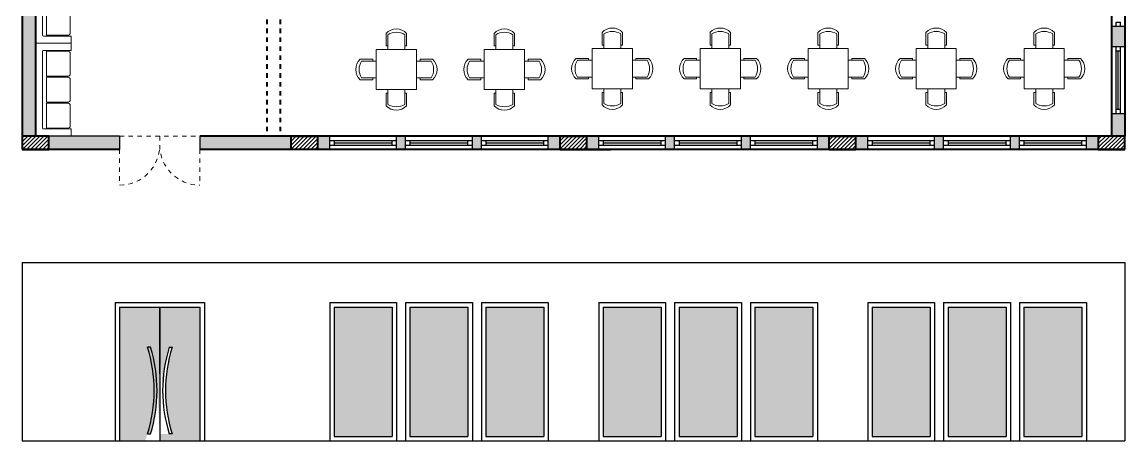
# Model space of a CAD drawing. Header units: millimetres. Extents: x 114 to 1075, y 58 to 426.
# Drawn here: x 1049.42 to 1074.14, y 179.86 to 189.24 of the extents above; entities that cross this region are included whole.
import ezdxf

# ---------------------------------------------------------------- set-up
doc = ezdxf.new("R2010")
doc.units = ezdxf.units.MM
doc.linetypes.add('HIDDEN', pattern=[0.375, 0.25, -0.125])
doc.linetypes.add('HIDDEN2', pattern=[0.1875, 0.125, -0.0625])
for name, color, linetype, lineweight in [('ARREDI attrezzature - furniture', 175, 'Continuous', 9), ('MURATURA sezioni - section wall', 7, 'Continuous', 40), ('PROIEZIONI finissime - fine lines', 251, 'Continuous', 9)]:
    doc.layers.add(name, color=color, linetype=linetype, lineweight=lineweight)
for name, color, linetype in [('infissi', 7, 'Continuous'), ('pilastri', 1, 'Continuous'), ('PROGETTO', 7, 'Continuous')]:
    doc.layers.add(name, color=color, linetype=linetype)
pattern_1 = [(45, (-311.07975, 145.974316), (-0.0449012806, 0.0449012806), [])]

# ---------------------------------------------------------------- blocks, each defined once
blk = doc.blocks.new('sedia 8762')
for p, q in [((44.626, 92.6), (44.346, 92.6)), ((44.706, 92.56), (44.376, 92.56)), ((44.626, 92.56), (44.626, 92.6)), ((44.706, 92.56), (44.706, 92.18)), ((44.626, 92.14), (44.346, 92.14)), ((44.706, 92.18), (44.376, 92.18)), ((44.626, 92.18), (44.626, 92.14))]:
    blk.add_line(p, q)
for centre, radius, start, end in [((44.56, 92.37), 0.315, 133.0029, 226.9971), ((44.677, 92.37), 0.356, 147.7113, 212.2887)]:
    blk.add_arc(centre, radius, start, end)
blk = doc.blocks.new('A$C7B835C6D')
for p, q in [((-7178.6, 2100), (-7177.9, 1367.7)), ((-7228.6, 1879.9), (-7244.7, 1879.9)), ((-7126, 1879.9), (-7110, 1879.9)), ((-7244.7, 1405.7), (-7228.6, 1405.7)), ((-7110, 1405.7), (-7126, 1405.7))]:
    blk.add_line(p, q)
for centre, radius, start, end in [((-7991.2, 1642.8), 783.2, 342.37945, 17.62055), ((-7991.2, 1642.8), 798.5, 342.72771, 17.27229), ((-6363.5, 1642.8), 798.5, 162.72771, 197.27229), ((-6363.5, 1642.8), 783.2, 162.37945, 197.62055)]:
    blk.add_arc(centre, radius, start, end)

msp = doc.modelspace()

# ---------------------------------------------------------------- hatches: boundary and pattern name
at = {"layer": 'pilastri', "true_color": 0x636466, "transparency": 33554687}
h = msp.add_hatch(color=251, dxfattribs=at)
h.dxf.hatch_style = 1
h.paths.add_polyline_path([(1049.723, 190.849), (1049.723, 193.099), (1049.423, 193.099), (1049.423, 186.689), (1049.723, 186.689), (1049.723, 188.769)])
h.paths.add_polyline_path([(1051.609, 186.689), (1050.023, 186.689), (1050.023, 186.389), (1051.609, 186.389)])
h.paths.add_polyline_path([(1055.453, 186.689), (1053.409, 186.689), (1053.409, 186.389), (1055.453, 186.389)])
h.paths.add_polyline_path([(1056.318, 186.689), (1056.053, 186.689), (1056.053, 186.389), (1056.318, 186.389)])
h.paths.add_polyline_path([(1058.018, 186.689), (1057.818, 186.689), (1057.818, 186.389), (1058.018, 186.389)])
h.paths.add_polyline_path([(1059.718, 186.689), (1059.518, 186.689), (1059.518, 186.389), (1059.718, 186.389)])
h.paths.add_polyline_path([(1061.483, 186.689), (1061.218, 186.689), (1061.218, 186.389), (1061.483, 186.389)])
h.paths.add_polyline_path([(1062.348, 186.689), (1062.083, 186.689), (1062.083, 186.389), (1062.348, 186.389)])
h.paths.add_polyline_path([(1064.048, 186.689), (1063.848, 186.689), (1063.848, 186.389), (1064.048, 186.389)])
h.paths.add_polyline_path([(1065.748, 186.689), (1065.548, 186.689), (1065.548, 186.389), (1065.748, 186.389)])
h.paths.add_polyline_path([(1067.512, 186.689), (1067.248, 186.689), (1067.248, 186.389), (1067.512, 186.389)])
h.paths.add_polyline_path([(1068.377, 186.689), (1068.112, 186.689), (1068.112, 186.389), (1068.377, 186.389)])
h.paths.add_polyline_path([(1070.077, 186.689), (1069.877, 186.689), (1069.877, 186.389), (1070.077, 186.389)])
h.paths.add_polyline_path([(1071.777, 186.689), (1071.577, 186.689), (1071.577, 186.389), (1071.777, 186.389)])
h.paths.add_polyline_path([(1073.542, 186.689), (1073.277, 186.689), (1073.277, 186.389), (1073.542, 186.389)])
h.paths.add_polyline_path([(1074.142, 187.189), (1073.842, 187.189), (1073.842, 186.689), (1074.142, 186.689)])
h.paths.add_polyline_path([(1074.142, 189.144), (1073.842, 189.144), (1073.842, 188.689), (1074.142, 188.689)])
h.paths.add_polyline_path([(1074.142, 191.099), (1073.842, 191.099), (1073.842, 190.644), (1074.142, 190.644)])
h.paths.add_polyline_path([(1074.142, 198.7), (1073.842, 198.7), (1073.842, 198.374), (1071.633, 198.374), (1071.633, 199.446), (1071.606, 199.446), (1071.606, 199.084), (1071.556, 199.084), (1071.556, 199.446), (1071.533, 199.446), (1071.533, 198.375), (1068.142, 198.375), (1068.142, 199.674), (1067.942, 199.674), (1067.942, 198.375), (1062.222, 198.375), (1062.106, 198.375), (1062.106, 198.275), (1067.938, 198.275), (1067.938, 196.275), (1068.166, 196.275), (1068.166, 196.375), (1068.038, 196.375), (1068.038, 198.275), (1069.967, 198.275), (1069.967, 196.803), (1069.967, 196.375), (1069.016, 196.375), (1069.016, 196.275), (1069.967, 196.275), (1069.967, 195.459), (1070.127, 195.459), (1070.127, 195.559), (1070.067, 195.559), (1070.067, 196.925), (1070.184, 196.925), (1070.184, 197.025), (1070.067, 197.025), (1070.067, 198.275), (1070.937, 198.275), (1070.937, 197.025), (1070.784, 197.025), (1070.784, 196.925), (1071.037, 196.925), (1071.135, 196.925), (1071.135, 197.025), (1071.037, 197.025), (1071.037, 198.275), (1071.902, 198.275), (1071.902, 197.025), (1071.735, 197.025), (1071.735, 196.925), (1071.902, 196.925), (1071.902, 195.559), (1070.727, 195.559), (1070.727, 195.459), (1072.007, 195.459), (1072.063, 195.459), (1072.063, 195.559), (1072.002, 195.559), (1072.002, 196.925), (1072.119, 196.925), (1072.119, 197.025), (1072.002, 197.025), (1072.002, 198.275), (1072.872, 198.275), (1072.872, 197.025), (1072.719, 197.025), (1072.719, 196.925), (1072.972, 196.925), (1073.071, 196.925), (1073.071, 197.025), (1072.972, 197.025), (1072.972, 198.275), (1073.842, 198.275), (1073.842, 197.025), (1073.671, 197.025), (1073.671, 196.925), (1073.842, 196.925), (1073.842, 196.375), (1073.842, 195.559), (1072.663, 195.559), (1072.663, 195.459), (1073.842, 195.459), (1073.842, 194.459), (1067.543, 194.459), (1067.543, 194.359), (1073.842, 194.359), (1073.842, 193.699), (1074.142, 193.699)])
h.paths.add_polyline_path([(1074.142, 193.099), (1073.842, 193.099), (1073.842, 192.599), (1074.142, 192.599)])
h.paths.add_polyline_path([(1074.142, 200.766), (1073.842, 200.766), (1073.842, 200.424), (1071.633, 200.424), (1071.633, 201.624), (1073.842, 201.624), (1073.842, 201.466), (1074.142, 201.466), (1074.142, 202.05), (1073.842, 202.05), (1073.842, 201.724), (1071.633, 201.724), (1071.633, 202.796), (1071.606, 202.796), (1071.606, 202.434), (1071.556, 202.434), (1071.556, 202.796), (1071.533, 202.796), (1071.533, 201.724), (1068.992, 201.724), (1068.992, 201.699), (1069.384, 201.699), (1069.384, 201.649), (1068.992, 201.649), (1068.992, 201.624), (1071.533, 201.624), (1071.533, 200.424), (1068.992, 200.424), (1068.992, 200.399), (1069.384, 200.399), (1069.384, 200.349), (1068.992, 200.349), (1068.992, 200.324), (1071.533, 200.324), (1071.533, 200.246), (1071.633, 200.246), (1071.633, 200.324), (1072.492, 200.324), (1072.492, 200.254), (1072.592, 200.254), (1072.592, 200.324), (1073.842, 200.324), (1073.842, 200.274), (1074.142, 200.274)])
h.paths.add_polyline_path([(1074.142, 199.674), (1073.842, 199.674), (1073.842, 199.454), (1072.592, 199.454), (1072.592, 199.654), (1072.492, 199.654), (1072.492, 199.354), (1073.842, 199.354), (1073.842, 199.3), (1074.142, 199.3)], flags=17)
h.paths.add_polyline_path([(1068.142, 200.513), (1067.942, 200.513), (1067.942, 200.274), (1068.142, 200.274), (1068.142, 200.324), (1068.192, 200.324), (1068.192, 200.424), (1068.142, 200.424)])
at = {"layer": 'pilastri', "true_color": 0xadddf7, "transparency": 33554559}
h = msp.add_hatch(color=141, dxfattribs=at)
h.dxf.hatch_style = 1
h.paths.add_polyline_path([(1052.507, 182.859), (1051.609, 182.859), (1051.609, 179.859), (1052.182, 179.859, 0.168166), (1052.236, 181.958), (1052.508, 181.958)])
h.paths.add_polyline_path([(1052.575, 180.983, -0.075755), (1052.722, 181.958), (1052.788, 181.958, 0.154992), (1052.788, 180.015), (1052.51, 180.015), (1052.449, 180.989, -0.075755), (1052.302, 180.015), (1052.236, 180.015, 0.154992), (1052.236, 181.958), (1052.508, 181.958)], flags=17)
h.paths.add_polyline_path([(1053.409, 182.859), (1052.51, 182.859), (1052.51, 179.859), (1053.409, 179.859)])
h.paths.add_polyline_path([(1056.418, 179.959), (1057.718, 179.959), (1057.718, 182.859), (1056.418, 182.859)])
h.paths.add_polyline_path([(1059.418, 182.859), (1058.118, 182.859), (1058.118, 179.959), (1059.418, 179.959)])
h.paths.add_polyline_path([(1061.118, 182.859), (1059.818, 182.859), (1059.818, 179.959), (1061.118, 179.959)])
h.paths.add_polyline_path([(1062.448, 179.959), (1063.748, 179.959), (1063.748, 182.859), (1062.448, 182.859)])
h.paths.add_polyline_path([(1065.448, 182.859), (1064.148, 182.859), (1064.148, 179.959), (1065.448, 179.959)])
h.paths.add_polyline_path([(1065.848, 182.859), (1065.848, 179.959), (1067.148, 179.959), (1067.148, 182.859)])
h.paths.add_polyline_path([(1069.777, 182.859), (1068.477, 182.859), (1068.477, 179.959), (1069.777, 179.959)])
h.paths.add_polyline_path([(1071.477, 182.859), (1070.177, 182.859), (1070.177, 179.959), (1071.477, 179.959)])
h.paths.add_polyline_path([(1071.877, 179.959), (1073.177, 179.959), (1073.177, 182.859), (1071.877, 182.859)])
at = {"layer": 'PROGETTO', "transparency": 33554687}
h = msp.add_hatch(dxfattribs=at)
h.set_pattern_fill('ANSI31', color=1, scale=0.02)
h.set_pattern_definition(pattern_1)
h.paths.add_polyline_path([(1056.053, 186.689), (1055.453, 186.689), (1055.453, 186.389), (1056.053, 186.389)])
h.paths.add_polyline_path([(1062.083, 186.689), (1061.483, 186.689), (1061.483, 186.389), (1062.083, 186.389)])
h.paths.add_polyline_path([(1068.112, 186.689), (1067.512, 186.689), (1067.512, 186.389), (1068.112, 186.389)])
h.paths.add_polyline_path([(1074.142, 186.689), (1073.542, 186.689), (1073.542, 186.389), (1074.142, 186.389)])
h.paths.add_polyline_path([(1068.263, 193.399), (1067.963, 193.399), (1067.963, 192.799), (1068.263, 192.799)])
h.paths.add_polyline_path([(1062.323, 193.399), (1062.023, 193.399), (1062.023, 192.799), (1062.323, 192.799)])
h.paths.add_polyline_path([(1056.023, 193.392), (1055.723, 193.392), (1055.723, 192.799), (1056.023, 192.799)])
h.paths.add_polyline_path([(1074.142, 193.699), (1073.842, 193.699), (1073.842, 193.099), (1074.142, 193.099)])
h.paths.add_polyline_path([(1049.723, 193.699), (1049.423, 193.699), (1049.423, 193.099), (1049.723, 193.099)])
h.paths.add_polyline_path([(1049.724, 200.304), (1049.424, 200.304), (1049.424, 199.704), (1049.724, 199.704)])
h.paths.add_polyline_path([(1050.023, 206.574), (1049.423, 206.574), (1049.423, 206.274), (1050.023, 206.274)])
h.paths.add_polyline_path([(1056.053, 206.574), (1055.453, 206.574), (1055.453, 206.274), (1056.053, 206.274)])
h.paths.add_polyline_path([(1062.083, 206.574), (1061.483, 206.574), (1061.483, 206.274), (1062.083, 206.274)])
h.paths.add_polyline_path([(1068.112, 206.574), (1067.512, 206.574), (1067.512, 206.274), (1068.112, 206.274)])
h.paths.add_polyline_path([(1074.142, 206.574), (1073.542, 206.574), (1073.542, 206.274), (1074.142, 206.274)])
h.paths.add_polyline_path([(1060.407, 200.274), (1060.107, 200.274), (1060.107, 199.674), (1060.407, 199.674)])
h.paths.add_polyline_path([(1055.207, 200.274), (1054.907, 200.274), (1054.907, 199.674), (1055.207, 199.674)])
h.paths.add_polyline_path([(1068.142, 200.274), (1067.942, 200.274), (1067.942, 199.674), (1068.142, 199.674)])
h.paths.add_polyline_path([(1074.142, 200.274), (1073.842, 200.274), (1073.842, 199.674), (1074.142, 199.674)])
h = msp.add_hatch(dxfattribs=at)
h.set_pattern_fill('ANSI31', color=1, scale=0.02)
h.set_pattern_definition(pattern_1)
h.paths.add_polyline_path([(1050.023, 186.689), (1049.723, 186.689), (1049.423, 186.689), (1049.423, 186.389), (1050.023, 186.389)])

# ---------------------------------------------------------------- linework, layer by layer
for p, q in [((1049.723, 188.769), (1049.723, 190.849)), ((1074.142, 189.144), (1073.842, 189.144)), ((1049.723, 186.689), (1049.723, 188.769)), ((1074.142, 188.689), (1073.842, 188.689)), ((1074.142, 187.189), (1073.842, 187.189)), ((1051.609, 186.689), (1049.723, 186.689)), ((1050.523, 186.689), (1049.723, 186.689)), ((1051.609, 186.689), (1051.609, 186.389)), ((1053.409, 186.689), (1053.409, 186.389)), ((1056.318, 186.389), (1056.318, 186.689)), ((1057.818, 186.389), (1057.818, 186.689)), ((1058.018, 186.389), (1058.018, 186.689)), ((1059.518, 186.389), (1059.518, 186.689)), ((1059.718, 186.389), (1059.718, 186.689)), ((1061.218, 186.389), (1061.218, 186.689)), ((1062.348, 186.389), (1062.348, 186.689)), ((1063.848, 186.389), (1063.848, 186.689)), ((1064.048, 186.389), (1064.048, 186.689)), ((1065.548, 186.389), (1065.548, 186.689)), ((1065.748, 186.389), (1065.748, 186.689)), ((1067.248, 186.389), (1067.248, 186.689)), ((1068.377, 186.389), (1068.377, 186.689)), ((1069.877, 186.389), (1069.877, 186.689)), ((1070.077, 186.389), (1070.077, 186.689)), ((1071.577, 186.389), (1071.577, 186.689)), ((1071.777, 186.389), (1071.777, 186.689)), ((1073.277, 186.389), (1073.277, 186.689)), ((1056.023, 186.389), (1056.623, 186.389)), ((1062.623, 186.389), (1063.223, 186.389)), ((1049.423, 183.859), (1049.423, 179.859)), ((1049.423, 183.859), (1062.348, 183.859)), ((1062.348, 183.859), (1074.142, 183.859)), ((1074.142, 183.859), (1074.142, 179.859)), ((1051.509, 182.959), (1051.509, 179.859)), ((1051.509, 182.959), (1053.509, 182.959)), ((1053.509, 182.959), (1053.509, 179.859)), ((1056.323, 182.959), (1056.323, 179.859)), ((1056.323, 182.959), (1057.818, 182.959)), ((1057.818, 182.959), (1057.818, 179.859)), ((1058.018, 182.959), (1058.018, 179.859)), ((1058.018, 182.959), (1059.518, 182.959)), ((1059.518, 182.959), (1059.518, 179.859)), ((1059.718, 182.959), (1059.718, 179.859)), ((1059.718, 182.959), (1061.218, 182.959)), ((1061.218, 182.959), (1061.218, 182.859)), ((1062.348, 182.959), (1063.848, 182.959)), ((1062.348, 182.959), (1062.348, 182.756)), ((1063.848, 182.959), (1063.848, 179.859)), ((1064.048, 182.959), (1064.048, 179.859)), ((1064.048, 182.959), (1065.548, 182.959)), ((1065.548, 182.959), (1065.548, 179.859)), ((1065.748, 182.959), (1065.748, 179.859)), ((1065.748, 182.959), (1067.248, 182.959)), ((1067.248, 182.959), (1067.248, 179.859)), ((1068.377, 182.959), (1068.377, 179.859)), ((1068.377, 182.959), (1069.877, 182.959)), ((1069.877, 182.959), (1069.877, 179.859)), ((1070.077, 182.959), (1070.077, 179.859)), ((1070.077, 182.959), (1071.577, 182.959)), ((1071.577, 182.959), (1071.577, 179.859)), ((1071.777, 182.959), (1073.277, 182.959)), ((1071.777, 182.959), (1071.777, 179.859)), ((1073.277, 182.959), (1073.277, 179.859)), ((1051.609, 182.859), (1051.609, 179.859)), ((1051.609, 182.859), (1053.409, 182.859)), ((1051.609, 182.859), (1053.409, 182.859)), ((1052.51, 182.859), (1052.51, 179.859)), ((1053.409, 182.859), (1053.409, 179.859)), ((1056.418, 182.859), (1056.418, 179.959)), ((1056.418, 182.859), (1057.718, 182.859)), ((1057.718, 182.859), (1057.718, 179.959)), ((1058.118, 182.859), (1058.118, 179.959)), ((1058.118, 182.859), (1059.418, 182.859)), ((1059.418, 182.859), (1059.418, 179.959)), ((1059.818, 182.859), (1059.818, 179.959)), ((1059.818, 182.859), (1061.118, 182.859)), ((1061.118, 182.859), (1061.118, 179.959)), ((1061.218, 182.859), (1061.218, 179.859)), ((1062.348, 182.859), (1062.348, 179.859)), ((1062.448, 182.859), (1062.448, 179.959)), ((1062.448, 182.859), (1063.748, 182.859)), ((1063.748, 182.859), (1063.748, 179.959)), ((1064.148, 182.859), (1064.148, 179.959)), ((1064.148, 182.859), (1065.448, 182.859)), ((1065.448, 182.859), (1065.448, 179.959)), ((1065.848, 182.859), (1065.848, 179.959)), ((1065.848, 182.859), (1067.148, 182.859)), ((1067.148, 182.859), (1067.148, 179.959)), ((1068.477, 182.859), (1068.477, 179.959)), ((1068.477, 182.859), (1069.777, 182.859)), ((1069.777, 182.859), (1069.777, 179.959)), ((1070.177, 182.859), (1070.177, 179.959)), ((1070.177, 182.859), (1071.477, 182.859)), ((1071.477, 182.859), (1071.477, 179.959)), ((1071.877, 182.859), (1071.877, 179.959)), ((1071.877, 182.859), (1073.177, 182.859)), ((1073.177, 182.859), (1073.177, 179.959)), ((1056.418, 179.959), (1057.718, 179.959)), ((1058.118, 179.959), (1059.418, 179.959)), ((1059.818, 179.959), (1061.118, 179.959)), ((1062.448, 179.959), (1063.748, 179.959)), ((1064.148, 179.959), (1065.448, 179.959)), ((1065.848, 179.959), (1067.148, 179.959)), ((1068.477, 179.959), (1069.777, 179.959)), ((1070.177, 179.959), (1071.477, 179.959)), ((1071.877, 179.959), (1073.177, 179.959)), ((1049.423, 179.859), (1074.142, 179.859))]:
    msp.add_line(p, q)
at = {"layer": 'ARREDI attrezzature - furniture'}
for p, q in [((1049.883, 188.949), (1049.883, 190.669)), ((1049.973, 189.509), (1049.973, 188.949)), ((1050.503, 188.999), (1050.503, 189.459)), ((1050.523, 188.929), (1049.903, 188.929)), ((1049.973, 188.949), (1050.453, 188.949)), ((1050.523, 188.929), (1050.523, 188.769)), ((1049.723, 188.769), (1050.523, 188.769)), ((1049.903, 188.609), (1050.523, 188.609)), ((1050.523, 188.769), (1050.523, 188.609)), ((1049.883, 186.869), (1049.883, 188.589)), ((1049.973, 188.589), (1050.453, 188.589)), ((1049.973, 188.029), (1049.973, 188.589)), ((1050.503, 188.539), (1050.503, 188.079)), ((1050.453, 188.029), (1049.973, 188.029)), ((1049.973, 188.009), (1049.973, 187.449)), ((1050.453, 188.009), (1049.973, 188.009)), ((1050.503, 187.499), (1050.503, 187.959)), ((1049.973, 187.449), (1050.453, 187.449)), ((1049.973, 187.429), (1049.973, 186.869)), ((1050.453, 187.429), (1049.973, 187.429)), ((1050.503, 186.919), (1050.503, 187.379)), ((1050.523, 186.849), (1049.903, 186.849)), ((1049.973, 186.869), (1050.453, 186.869)), ((1050.523, 186.849), (1050.523, 186.689))]:
    msp.add_line(p, q, dxfattribs=at)
for points in [[(1057.363, 188.63), (1058.263, 188.63), (1058.263, 187.73), (1057.363, 187.73)], [(1059.783, 188.63), (1060.683, 188.63), (1060.683, 187.73), (1059.783, 187.73)], [(1062.202, 188.649), (1063.102, 188.649), (1063.102, 187.749), (1062.202, 187.749)], [(1064.622, 188.649), (1065.522, 188.649), (1065.522, 187.749), (1064.622, 187.749)], [(1067.042, 188.649), (1067.942, 188.649), (1067.942, 187.749), (1067.042, 187.749)], [(1069.462, 188.649), (1070.362, 188.649), (1070.362, 187.749), (1069.462, 187.749)], [(1071.882, 188.649), (1072.782, 188.649), (1072.782, 187.749), (1071.882, 187.749)]]:
    msp.add_lwpolyline(points, close=True, dxfattribs=at)
for centre, radius, start, end in [((1049.903, 188.949), 0.02, 180, 270), ((1050.453, 188.999), 0.05, 270, 0), ((1049.903, 188.589), 0.02, 90, 180), ((1050.453, 188.539), 0.05, 0, 90), ((1050.453, 188.079), 0.05, 270, 0), ((1050.453, 187.959), 0.05, 0, 90), ((1050.453, 187.499), 0.05, 270, 0), ((1050.453, 187.379), 0.05, 0, 90), ((1050.453, 186.919), 0.05, 270, 0), ((1049.903, 186.869), 0.02, 180, 270)]:
    msp.add_arc(centre, radius, start, end, dxfattribs=at)
at = {"layer": 'infissi'}
for p, q in [((1073.942, 189.244), (1074.042, 189.244)), ((1073.942, 189.144), (1073.942, 189.244)), ((1074.042, 189.144), (1074.042, 189.244)), ((1073.942, 187.289), (1073.942, 188.689)), ((1074.042, 187.289), (1074.042, 188.689)), ((1074.042, 188.589), (1073.942, 188.589)), ((1073.992, 187.289), (1073.992, 188.589)), ((1073.942, 187.289), (1074.042, 187.289)), ((1073.942, 187.189), (1073.942, 187.289)), ((1074.042, 187.189), (1074.042, 187.289)), ((1056.318, 186.589), (1056.418, 186.589)), ((1056.318, 186.489), (1056.418, 186.489)), ((1056.418, 186.589), (1056.418, 186.489)), ((1056.418, 186.589), (1057.818, 186.589)), ((1056.418, 186.539), (1057.718, 186.539)), ((1056.418, 186.489), (1057.818, 186.489)), ((1057.718, 186.489), (1057.718, 186.589)), ((1058.018, 186.589), (1058.118, 186.589)), ((1058.018, 186.489), (1058.118, 186.489)), ((1058.118, 186.589), (1058.118, 186.489)), ((1058.118, 186.589), (1059.518, 186.589)), ((1058.118, 186.539), (1059.418, 186.539)), ((1058.118, 186.489), (1059.518, 186.489)), ((1059.418, 186.489), (1059.418, 186.589)), ((1059.718, 186.589), (1059.818, 186.589)), ((1059.718, 186.489), (1059.818, 186.489)), ((1059.818, 186.589), (1059.818, 186.489)), ((1059.818, 186.589), (1061.218, 186.589)), ((1059.818, 186.539), (1061.118, 186.539)), ((1059.818, 186.489), (1061.218, 186.489)), ((1061.118, 186.489), (1061.118, 186.589)), ((1061.218, 186.489), (1061.218, 186.589)), ((1062.348, 186.589), (1062.448, 186.589)), ((1062.348, 186.489), (1062.448, 186.489)), ((1062.448, 186.589), (1062.448, 186.489)), ((1062.448, 186.589), (1063.848, 186.589)), ((1062.448, 186.539), (1063.748, 186.539)), ((1062.448, 186.489), (1063.848, 186.489)), ((1063.748, 186.489), (1063.748, 186.589)), ((1064.048, 186.589), (1064.148, 186.589)), ((1064.048, 186.489), (1064.148, 186.489)), ((1064.148, 186.589), (1064.148, 186.489)), ((1064.148, 186.589), (1065.548, 186.589)), ((1064.148, 186.539), (1065.448, 186.539)), ((1064.148, 186.489), (1065.548, 186.489)), ((1065.448, 186.489), (1065.448, 186.589)), ((1065.748, 186.589), (1065.848, 186.589)), ((1065.748, 186.489), (1065.848, 186.489)), ((1065.848, 186.589), (1065.848, 186.489)), ((1065.848, 186.589), (1067.248, 186.589)), ((1065.848, 186.539), (1067.148, 186.539)), ((1065.848, 186.489), (1067.248, 186.489)), ((1067.148, 186.489), (1067.148, 186.589)), ((1067.248, 186.489), (1067.248, 186.589)), ((1068.377, 186.589), (1068.477, 186.589)), ((1068.377, 186.489), (1068.477, 186.489)), ((1068.477, 186.589), (1068.477, 186.489)), ((1068.477, 186.589), (1069.877, 186.589)), ((1068.477, 186.539), (1069.777, 186.539)), ((1068.477, 186.489), (1069.877, 186.489)), ((1069.777, 186.489), (1069.777, 186.589)), ((1070.077, 186.589), (1070.177, 186.589)), ((1070.077, 186.489), (1070.177, 186.489)), ((1070.177, 186.589), (1070.177, 186.489)), ((1070.177, 186.589), (1071.577, 186.589)), ((1070.177, 186.539), (1071.477, 186.539)), ((1070.177, 186.489), (1071.577, 186.489)), ((1071.477, 186.489), (1071.477, 186.589)), ((1071.777, 186.589), (1071.877, 186.589)), ((1071.777, 186.489), (1071.877, 186.489)), ((1071.877, 186.589), (1071.877, 186.489)), ((1071.877, 186.589), (1073.277, 186.589)), ((1071.877, 186.539), (1073.177, 186.539)), ((1071.877, 186.489), (1073.277, 186.489)), ((1073.177, 186.489), (1073.177, 186.589)), ((1073.277, 186.489), (1073.277, 186.589))]:
    msp.add_line(p, q, dxfattribs=at)
at = {"layer": 'MURATURA sezioni - section wall'}
for p, q in [((1074.142, 200.766), (1074.142, 186.689)), ((1049.423, 197.198), (1049.423, 186.399)), ((1049.723, 196.898), (1049.723, 186.689)), ((1073.842, 194.359), (1073.842, 186.689)), ((1049.423, 186.689), (1049.423, 186.389)), ((1050.023, 186.689), (1049.423, 186.689)), ((1050.023, 186.389), (1050.023, 186.689)), ((1073.542, 186.689), (1053.409, 186.689)), ((1055.453, 186.389), (1055.453, 186.689)), ((1055.453, 186.689), (1056.053, 186.689)), ((1056.053, 186.389), (1056.053, 186.689)), ((1061.483, 186.389), (1061.483, 186.689)), ((1061.483, 186.689), (1062.083, 186.689)), ((1062.083, 186.389), (1062.083, 186.689)), ((1067.512, 186.389), (1067.512, 186.689)), ((1067.512, 186.689), (1068.112, 186.689)), ((1068.112, 186.389), (1068.112, 186.689)), ((1073.542, 186.689), (1073.542, 186.389)), ((1074.142, 186.689), (1073.542, 186.689)), ((1074.142, 186.389), (1074.142, 186.689)), ((1051.609, 186.389), (1049.423, 186.389)), ((1049.423, 186.389), (1050.023, 186.389)), ((1074.142, 186.389), (1053.409, 186.389)), ((1056.053, 186.389), (1055.453, 186.389)), ((1061.483, 186.389), (1062.083, 186.389)), ((1062.023, 186.389), (1062.623, 186.389)), ((1067.512, 186.389), (1068.112, 186.389)), ((1073.542, 186.389), (1074.142, 186.389))]:
    msp.add_line(p, q, dxfattribs=at)
at = {"layer": 'MURATURA sezioni - section wall', "linetype": 'HIDDEN2', "ltscale": 0.6}
for p, q in [((1054.907, 196.898), (1054.907, 186.689)), ((1055.207, 196.898), (1055.207, 186.689))]:
    msp.add_line(p, q, dxfattribs=at)
at = {"layer": 'PROIEZIONI finissime - fine lines', "linetype": 'HIDDEN', "ltscale": 0.2}
for p, q in [((1051.609, 186.689), (1053.409, 186.689)), ((1052.509, 186.689), (1052.509, 186.489)), ((1051.609, 186.389), (1051.609, 185.589)), ((1053.409, 186.389), (1053.409, 185.589))]:
    msp.add_line(p, q, dxfattribs=at)
for centre, start, end in [((1051.609, 186.489), 270, 0), ((1053.409, 186.489), 180, 270)]:
    msp.add_arc(centre, 0.9, start, end, dxfattribs=at)

# ---------------------------------------------------------------- block references
at = {"xscale": 0.004096790864849154, "yscale": 0.004096790864849154, "zscale": 0.004096790864849154}
msp.add_blockref('A$C7B835C6D', (1081.916, 174.256), dxfattribs=at)
at = {"layer": 'ARREDI attrezzature - furniture', "xscale": -1, "rotation": 90}
for p in [(1155.022, 233.355), (1157.442, 233.355), (1159.862, 233.355), (1162.282, 233.355), (1164.702, 233.355), (1150.183, 233.336), (1152.603, 233.336)]:
    msp.add_blockref('sedia 8762', p, dxfattribs=at)
at = {"layer": 'ARREDI attrezzature - furniture'}
for p in [(1012.657, 95.811), (1015.077, 95.811), (1017.496, 95.829), (1019.916, 95.829), (1022.336, 95.829), (1024.756, 95.829), (1027.176, 95.829)]:
    msp.add_blockref('sedia 8762', p, dxfattribs=at)
at = {"layer": 'ARREDI attrezzature - furniture', "xscale": -1}
for p in [(1102.969, 95.811), (1105.389, 95.811), (1107.808, 95.829), (1110.228, 95.829), (1112.648, 95.829), (1115.068, 95.829), (1117.488, 95.829)]:
    msp.add_blockref('sedia 8762', p, dxfattribs=at)
at = {"layer": 'ARREDI attrezzature - furniture', "rotation": 90}
for p in [(1150.183, 143.024), (1152.603, 143.024), (1155.022, 143.043), (1157.442, 143.043), (1159.862, 143.043), (1162.282, 143.043), (1164.702, 143.043)]:
    msp.add_blockref('sedia 8762', p, dxfattribs=at)

doc.saveas('drawing.dxf')
